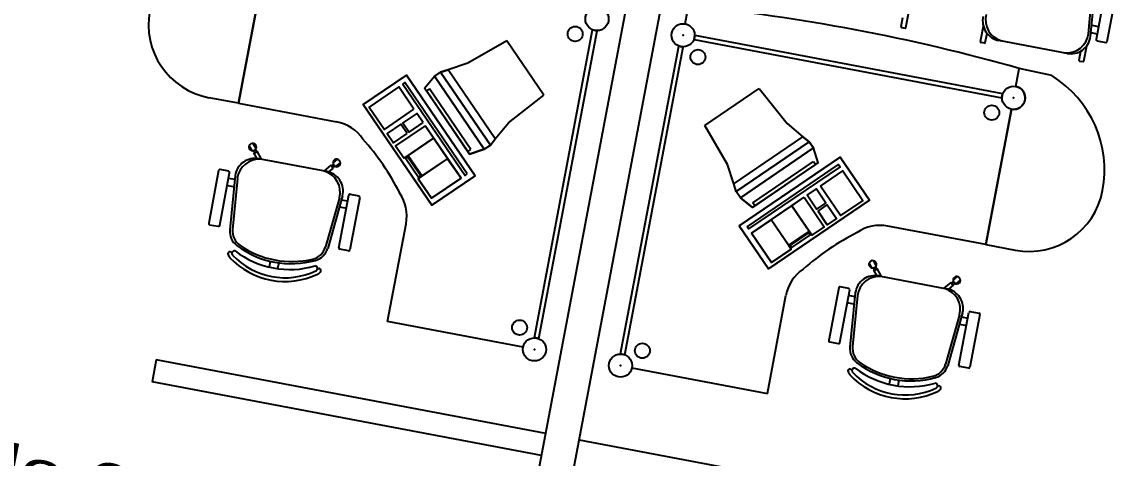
# Model space of a CAD drawing. Header units: inches. Extents: x -18604 to 2753, y -9056 to 3482.
# Drawn here: x 1390.2 to 1873.6, y -4934.7 to -4742.1 of the extents above; entities that cross this region are included whole.
import ezdxf
from ezdxf.enums import TextEntityAlignment as Align

# ---------------------------------------------------------------- set-up
doc = ezdxf.new("R2010")
doc.units = ezdxf.units.IN
for name, color, linetype in [('ESPECARQ', 2, 'Continuous'), ('MOVEIS', 2, 'Continuous'), ('Parede Baixo', 4, 'Continuous'), ('TEXTO', 2, 'Continuous')]:
    doc.layers.add(name, color=color, linetype=linetype)
doc.styles.add('REGUA100', font='GOTHIC.TTF', dxfattribs={"width": 1.4})
doc.styles.add('REGUA60', font='GOTHIC.TTF', dxfattribs={"width": 1.4})

# ---------------------------------------------------------------- blocks, each defined once
blk = doc.blocks.new('INDUNI1')
at = {"color": 0, "style": 'REGUA100', "width": 1.4, "flags": 8}
for tag, p in [('NOME1', (0, 0)), ('NOME2', (0, -4.286))]:
    blk.add_attdef(tag, text='', height=2.5, dxfattribs=at).set_placement(p, align=Align.CENTER)
at = {"layer": 'ESPECARQ', "style": 'REGUA60', "width": 1.4}
blk.add_attdef('AREA', text='', height=1.5, dxfattribs=at).set_placement((0, -7.813), align=Align.CENTER)
at = {"layer": 'ESPECARQ', "style": 'REGUA60', "width": 1.4, "flags": 8}
for tag, p in [('PISO', (0, -10.313)), ('REVPAR', (0, -12.813)), ('PEDIR', (0, -15.313))]:
    blk.add_attdef(tag, text='', height=1.5, dxfattribs=at).set_placement(p, align=Align.CENTER)

msp = doc.modelspace()

# ---------------------------------------------------------------- linework, layer by layer
at = {"layer": 'MOVEIS'}
for p, q in [((1497.19, -4718.21, -1817.95), (1485.87, -4778.04, -1817.95)), ((1485.87, -4778.04, -1817.95), (1497.19, -4718.21, -1817.95)), ((1860.97, -4747.29, -1817.95), (1863.1, -4724.78, -1817.95)), ((1861.9, -4748.58, -1817.95), (1864.25, -4724.54, -1817.95)), ((1868.76, -4726.55, -1817.95), (1864.36, -4749.79, -1817.95)), ((1869.23, -4750.71, -1817.95), (1873.62, -4727.47, -1817.95)), ((1682.99, -4742.96, -1817.95), (1684.49, -4735.01, -1817.95)), ((1778.28, -4744.1, -1817.95), (1779.03, -4740.11, -1817.95)), ((1780.44, -4744.51, -1817.95), (1781.72, -4737.72, -1817.95)), ((1616.42, -4881.5, -1817.95), (1642.13, -4745.64, -1817.95)), ((1616.42, -4881.5, -1817.95), (1642.13, -4745.64, -1817.95)), ((1618.37, -4881.87, -1817.95), (1644.07, -4746.01, -1817.95)), ((1618.37, -4881.87, -1817.95), (1644.07, -4746.01, -1817.95)), ((1644.07, -4746.01, -1817.95), (1642.13, -4745.64, -1817.95)), ((1642.13, -4745.64, -1817.95), (1644.07, -4746.01, -1817.95)), ((1778.54, -4744.49, -1817.95), (1780.05, -4744.78, -1817.95)), ((1813.29, -4750.73, -1817.95), (1814.58, -4743.93, -1817.95)), ((1815.46, -4751.14, -1817.95), (1816.21, -4747.15, -1817.95)), ((1862.01, -4746.76, -1817.95), (1864.83, -4747.3, -1817.95)), ((1862.47, -4743.49, -1817.95), (1865.45, -4744.06, -1817.95)), ((1604.2, -4750.39, -1819.05), (1587.04, -4760.36, -1819.05)), ((1620.56, -4774.38, -1819.05), (1604.2, -4750.39, -1819.05)), ((1686.88, -4749.91, -1817.95), (1687.24, -4747.96, -1817.95)), ((1687.24, -4747.96, -1817.95), (1686.88, -4749.91, -1817.95)), ((1686.88, -4749.91, -1817.95), (1822.74, -4775.61, -1817.95)), ((1686.88, -4749.91, -1817.95), (1822.74, -4775.61, -1817.95)), ((1687.24, -4747.96, -1817.95), (1823.1, -4773.66, -1817.95)), ((1687.24, -4747.96, -1817.95), (1823.1, -4773.66, -1817.95)), ((1815.07, -4751.4, -1817.95), (1813.56, -4751.11, -1817.95)), ((1851.55, -4755.98, -1817.95), (1821.44, -4750.28, -1817.95)), ((1864.8, -4750.43, -1817.95), (1868.58, -4751.15, -1817.95)), ((1654.41, -4888.68, -1817.95), (1680.11, -4752.82, -1817.95)), ((1654.41, -4888.68, -1817.95), (1680.11, -4752.82, -1817.95)), ((1656.35, -4889.05, -1817.95), (1682.06, -4753.19, -1817.95)), ((1656.35, -4889.05, -1817.95), (1682.06, -4753.19, -1817.95)), ((1680.11, -4752.82, -1817.95), (1682.06, -4753.19, -1817.95)), ((1682.06, -4753.19, -1817.95), (1680.11, -4752.82, -1817.95)), ((1856.81, -4758.96, -1817.95), (1857.56, -4754.97, -1817.95)), ((1858.97, -4759.37, -1817.95), (1860.25, -4752.58, -1817.95)), ((1587.04, -4760.36, -1819.05), (1578.37, -4763.28, -1816.85)), ((1857.07, -4759.35, -1817.95), (1858.58, -4759.63, -1817.95)), ((1540.83, -4778.55, -1815.75), (1559.92, -4765.54, -1815.75)), ((1559.92, -4765.54, -1815.75), (1590.28, -4810.08, -1815.75)), ((1567.93, -4771.39, -1815.75), (1572.3, -4766.08, -1815.75)), ((1575.03, -4764.23, -1816.85), (1572.3, -4766.08, -1815.75)), ((1572.3, -4766.08, -1815.75), (1575.03, -4764.23, -1815.75)), ((1572.3, -4766.08, -1815.75), (1594.3, -4798.35, -1815.75)), ((1594.3, -4798.35, -1815.75), (1572.3, -4766.08, -1815.75)), ((1578.37, -4763.28, -1816.85), (1575.03, -4764.23, -1816.85)), ((1575.03, -4764.23, -1816.85), (1578.37, -4763.28, -1816.85)), ((1597.03, -4796.49, -1816.85), (1575.03, -4764.23, -1816.85)), ((1597.03, -4796.49, -1815.75), (1575.03, -4764.23, -1815.75)), ((1828.9, -4770.56, -1817.95), (1830.4, -4762.62, -1817.95)), ((1828.9, -4770.56, -1817.95), (1830.4, -4762.62, -1817.95)), ((1844.82, -4765.82, -1817.95), (1830.4, -4762.62, -1817.95)), ((1556.52, -4770.78, -1815.75), (1543.47, -4779.67, -1815.75)), ((1563.24, -4780.64, -1815.75), (1556.52, -4770.78, -1815.75)), ((1559.26, -4768.91, -1815.75), (1558.35, -4769.53, -1815.75)), ((1558.35, -4769.53, -1815.75), (1585.85, -4809.86, -1815.75)), ((1586.76, -4809.24, -1815.75), (1559.26, -4768.91, -1815.75)), ((1577.85, -4785.93, -1815.75), (1567.93, -4771.39, -1815.75)), ((1691.63, -4787.83, -1819.05), (1715.62, -4771.47, -1819.05)), ((1715.62, -4771.47, -1819.05), (1727.96, -4787.02, -1819.05)), ((1485.87, -4778.04, -1817.95), (1472.9, -4775.58, -1817.95)), ((1570.08, -4771.61, -1815.75), (1568.72, -4772.54, -1815.75)), ((1586.98, -4799.33, -1815.75), (1568.72, -4772.54, -1815.75)), ((1579.87, -4788.9, -1810.25), (1569.49, -4773.68, -1810.25)), ((1588.34, -4798.4, -1815.75), (1570.08, -4771.61, -1815.75)), ((1605.01, -4786.72, -1819.05), (1620.56, -4774.38, -1819.05)), ((1822.74, -4775.61, -1817.95), (1823.1, -4773.66, -1817.95)), ((1823.1, -4773.66, -1817.95), (1822.74, -4775.61, -1817.95)), ((1485.87, -4778.04, -1817.95), (1529.1, -4786.22, -1817.95)), ((1540.83, -4778.55, -1815.75), (1540.83, -4778.55, -1817.95)), ((1571.2, -4823.09, -1817.95), (1540.83, -4778.55, -1817.95)), ((1571.2, -4823.09, -1815.75), (1540.83, -4778.55, -1815.75)), ((1543.47, -4779.67, -1815.75), (1550.2, -4789.54, -1815.75)), ((1550.2, -4789.54, -1815.75), (1563.24, -4780.64, -1815.75)), ((1827, -4780.61, -1817.95), (1815.68, -4840.44, -1817.95)), ((1815.68, -4840.44, -1817.95), (1827, -4780.61, -1817.95)), ((1564.48, -4782.46, -1815.75), (1558.34, -4786.65, -1815.75)), ((1567.27, -4786.55, -1815.75), (1564.48, -4782.46, -1815.75)), ((1577.85, -4785.93, -1815.75), (1587.76, -4800.48, -1815.75)), ((1583.92, -4783.13, -1815.75), (1594.3, -4798.35, -1815.75)), ((1557.43, -4787.27, -1815.75), (1551.44, -4791.35, -1815.75)), ((1568.2, -4787.91, -1815.75), (1555.15, -4796.81, -1815.75)), ((1560.22, -4791.36, -1815.75), (1557.43, -4787.27, -1815.75)), ((1558.34, -4786.65, -1815.75), (1561.12, -4790.74, -1815.75)), ((1561.12, -4790.74, -1815.75), (1567.27, -4786.55, -1815.75)), ((1584.02, -4811.11, -1815.75), (1568.2, -4787.91, -1815.75)), ((1599.13, -4793.72, -1816.85), (1605.01, -4786.72, -1819.05)), ((1701.6, -4804.99, -1819.05), (1691.63, -4787.83, -1819.05)), ((1727.96, -4787.02, -1819.05), (1734.96, -4792.9, -1816.85)), ((1551.44, -4791.35, -1815.75), (1554.22, -4795.44, -1815.75)), ((1554.22, -4795.44, -1815.75), (1560.22, -4791.36, -1815.75)), ((1597.03, -4796.49, -1816.85), (1599.13, -4793.72, -1816.85)), ((1597.03, -4796.49, -1816.85), (1599.13, -4793.72, -1816.85)), ((1705.46, -4817.01, -1816.85), (1737.73, -4795.01, -1816.85)), ((1705.46, -4817.01, -1815.75), (1737.73, -4795.01, -1815.75)), ((1734.96, -4792.9, -1816.85), (1737.73, -4795.01, -1816.85)), ((1737.73, -4795.01, -1816.85), (1734.96, -4792.9, -1816.85)), ((1737.73, -4795.01, -1816.85), (1739.59, -4797.73, -1815.75)), ((1739.59, -4797.73, -1815.75), (1737.73, -4795.01, -1815.75)), ((1491.77, -4798.99, -1817.95), (1490.52, -4796.75, -1817.95)), ((1493.59, -4797.98, -1817.95), (1492.34, -4795.74, -1817.95)), ((1492.53, -4799.95, -1817.95), (1492.72, -4799.85, -1817.95)), ((1493.86, -4802.33, -1817.95), (1492.53, -4799.95, -1817.95)), ((1493.79, -4799.25, -1817.95), (1493.98, -4799.15, -1817.95)), ((1495.97, -4802.73, -1817.95), (1493.98, -4799.15, -1817.95)), ((1555.15, -4796.81, -1815.75), (1558.87, -4802.26, -1815.75)), ((1586.98, -4799.33, -1815.75), (1588.34, -4798.4, -1815.75)), ((1586.98, -4799.33, -1815.75), (1586.98, -4799.33, -1815.75)), ((1586.98, -4799.33, -1815.75), (1586.98, -4799.33, -1815.75)), ((1587.76, -4800.48, -1815.75), (1594.3, -4798.35, -1815.75)), ((1594.3, -4798.35, -1815.75), (1597.03, -4796.49, -1816.85)), ((1594.3, -4798.35, -1815.75), (1597.03, -4796.49, -1815.75)), ((1739.59, -4797.73, -1815.75), (1707.32, -4819.73, -1815.75)), ((1707.32, -4819.73, -1815.75), (1739.59, -4797.73, -1815.75)), ((1741.72, -4804.27, -1815.75), (1739.59, -4797.73, -1815.75)), ((1524.82, -4808.19, -1817.95), (1494.71, -4802.49, -1817.95)), ((1527.51, -4804.4, -1817.95), (1529.49, -4802.77, -1817.95)), ((1528.83, -4806, -1817.95), (1530.81, -4804.37, -1817.95)), ((1558.87, -4802.26, -1815.75), (1560.69, -4801.02, -1815.75)), ((1560.55, -4801.78, -1815.75), (1559.64, -4802.4, -1815.75)), ((1559.64, -4802.4, -1815.75), (1565.21, -4810.58, -1815.75)), ((1566.12, -4809.96, -1815.75), (1560.55, -4801.78, -1815.75)), ((1560.69, -4801.02, -1815.75), (1566.89, -4810.11, -1815.75)), ((1704.51, -4813.66, -1816.85), (1701.6, -4804.99, -1819.05)), ((1751.31, -4801.75, -1815.75), (1706.78, -4832.12, -1815.75)), ((1710.36, -4832.62, -1815.75), (1750.69, -4805.13, -1815.75)), ((1712.85, -4821.95, -1815.75), (1739.64, -4803.69, -1815.75)), ((1713.78, -4823.32, -1815.75), (1740.57, -4805.06, -1815.75)), ((1727.17, -4814.19, -1815.75), (1741.72, -4804.27, -1815.75)), ((1739.64, -4803.69, -1815.75), (1740.57, -4805.06, -1815.75)), ((1750.69, -4805.13, -1815.75), (1751.31, -4806.03, -1815.75)), ((1764.33, -4820.84, -1815.75), (1751.31, -4801.75, -1815.75)), ((1477.03, -4807.77, -1817.95), (1472.63, -4831, -1817.95)), ((1477.5, -4831.92, -1817.95), (1481.89, -4808.69, -1817.95)), ((1481.46, -4808.04, -1817.95), (1477.67, -4807.33, -1817.95)), ((1484.36, -4809.89, -1817.95), (1482.01, -4833.93, -1817.95)), ((1523.56, -4807.95, -1817.95), (1526.72, -4805.35, -1817.95)), ((1525.67, -4808.35, -1817.95), (1527.77, -4806.62, -1817.95)), ((1526.86, -4805.51, -1817.95), (1526.72, -4805.35, -1817.95)), ((1527.77, -4806.62, -1817.95), (1527.64, -4806.46, -1817.95)), ((1566.89, -4810.11, -1815.75), (1565.07, -4811.35, -1815.75)), ((1565.21, -4810.58, -1815.75), (1566.12, -4809.96, -1815.75)), ((1590.28, -4810.08, -1815.75), (1571.2, -4823.09, -1815.75)), ((1585.85, -4809.86, -1815.75), (1586.76, -4809.24, -1815.75)), ((1722.55, -4809.35, -1815.75), (1707.32, -4819.73, -1815.75)), ((1751.31, -4806.03, -1815.75), (1710.98, -4833.53, -1815.75)), ((1724.21, -4816.21, -1810.25), (1739.43, -4805.83, -1810.25)), ((1742.7, -4814.59, -1815.75), (1752.56, -4807.87, -1815.75)), ((1752.56, -4807.87, -1815.75), (1761.46, -4820.92, -1815.75)), ((1483.78, -4814.98, -1817.95), (1480.81, -4814.42, -1817.95)), ((1484.25, -4811.71, -1817.95), (1481.42, -4811.18, -1817.95)), ((1485.29, -4811.19, -1817.95), (1483.15, -4833.7, -1817.95)), ((1565.07, -4811.35, -1815.75), (1570.97, -4820, -1815.75)), ((1570.97, -4820, -1815.75), (1584.02, -4811.11, -1815.75)), ((1705.46, -4817.01, -1816.85), (1704.51, -4813.66, -1816.85)), ((1705.46, -4817.01, -1816.85), (1704.51, -4813.66, -1816.85)), ((1727.17, -4814.19, -1815.75), (1712.63, -4824.1, -1815.75)), ((1751.6, -4827.64, -1815.75), (1742.7, -4814.59, -1815.75)), ((1530.41, -4819.73, -1817.95), (1524.18, -4841.46, -1817.95)), ((1531.75, -4818.86, -1817.95), (1525.16, -4842.1, -1817.95)), ((1530.09, -4841.87, -1817.95), (1534.48, -4818.64, -1817.95)), ((1539.35, -4819.56, -1817.95), (1534.95, -4842.79, -1817.95)), ((1535.13, -4818.2, -1817.95), (1538.91, -4818.91, -1817.95)), ((1707.32, -4819.73, -1815.75), (1705.46, -4817.01, -1816.85)), ((1707.32, -4819.73, -1815.75), (1705.46, -4817.01, -1815.75)), ((1712.63, -4824.1, -1815.75), (1707.32, -4819.73, -1815.75)), ((1712.23, -4835.37, -1815.75), (1735.43, -4819.55, -1815.75)), ((1735.43, -4819.55, -1815.75), (1744.33, -4832.6, -1815.75)), ((1736.79, -4818.62, -1815.75), (1740.88, -4815.83, -1815.75)), ((1740.99, -4824.77, -1815.75), (1736.79, -4818.62, -1815.75)), ((1740.88, -4815.83, -1815.75), (1745.08, -4821.98, -1815.75)), ((1530.43, -4823.81, -1817.95), (1533.4, -4824.37, -1817.95)), ((1531.19, -4820.59, -1817.95), (1534.01, -4821.13, -1817.95)), ((1571.2, -4823.09, -1815.75), (1571.2, -4823.09, -1817.95)), ((1713.78, -4823.32, -1815.75), (1712.85, -4821.95, -1815.75)), ((1713.78, -4823.32, -1815.75), (1713.78, -4823.32, -1815.75)), ((1713.78, -4823.32, -1815.75), (1713.78, -4823.32, -1815.75)), ((1719.79, -4851.2, -1817.95), (1764.33, -4820.84, -1817.95)), ((1719.79, -4851.2, -1815.75), (1764.33, -4820.84, -1815.75)), ((1745.08, -4821.98, -1815.75), (1740.99, -4824.77, -1815.75)), ((1741.61, -4825.68, -1815.75), (1745.7, -4822.89, -1815.75)), ((1745.7, -4822.89, -1815.75), (1749.78, -4828.88, -1815.75)), ((1761.46, -4820.92, -1815.75), (1751.6, -4827.64, -1815.75)), ((1764.33, -4820.84, -1815.75), (1764.33, -4820.84, -1817.95)), ((1745.69, -4831.67, -1815.75), (1741.61, -4825.68, -1815.75)), ((1749.78, -4828.88, -1815.75), (1745.69, -4831.67, -1815.75)), ((1473.07, -4831.65, -1817.95), (1476.86, -4832.36, -1817.95)), ((1551.6, -4874.44, -1817.95), (1559.78, -4831.2, -1817.95)), ((1706.78, -4832.12, -1815.75), (1719.79, -4851.2, -1815.75)), ((1710.98, -4833.53, -1815.75), (1710.36, -4832.62, -1815.75)), ((1744.33, -4832.6, -1815.75), (1738.87, -4836.32, -1815.75)), ((1815.68, -4840.44, -1817.95), (1772.44, -4832.26, -1817.95)), ((1721.13, -4848.41, -1815.75), (1712.23, -4835.37, -1815.75)), ((1737.63, -4834.5, -1815.75), (1728.55, -4840.69, -1815.75)), ((1729.31, -4840.84, -1815.75), (1737.49, -4835.26, -1815.75)), ((1738.11, -4836.17, -1815.75), (1729.93, -4841.75, -1815.75)), ((1737.49, -4835.26, -1815.75), (1738.11, -4836.17, -1815.75)), ((1738.87, -4836.32, -1815.75), (1737.63, -4834.5, -1815.75)), ((1534.31, -4843.23, -1817.95), (1530.53, -4842.52, -1817.95)), ((1729.79, -4842.51, -1815.75), (1721.13, -4848.41, -1815.75)), ((1728.55, -4840.69, -1815.75), (1729.79, -4842.51, -1815.75)), ((1729.93, -4841.75, -1815.75), (1729.31, -4840.84, -1815.75)), ((1815.68, -4840.44, -1817.95), (1828.65, -4842.89, -1817.95)), ((1499.77, -4847.79, -1817.95), (1499.29, -4850.33, -1817.95)), ((1503.56, -4848.51, -1817.95), (1503.07, -4851.05, -1817.95)), ((1765.47, -4850.77, -1817.95), (1764.22, -4848.53, -1817.95)), ((1767.28, -4849.76, -1817.95), (1766.03, -4847.52, -1817.95)), ((1719.79, -4851.2, -1815.75), (1719.79, -4851.2, -1817.95)), ((1766.23, -4851.74, -1817.95), (1766.42, -4851.63, -1817.95)), ((1767.56, -4854.12, -1817.95), (1766.23, -4851.74, -1817.95)), ((1767.49, -4851.04, -1817.95), (1767.67, -4850.93, -1817.95)), ((1769.67, -4854.52, -1817.95), (1767.67, -4850.93, -1817.95)), ((1768.41, -4854.28, -1817.95), (1798.52, -4859.97, -1817.95)), ((1797.25, -4859.74, -1817.95), (1800.42, -4857.13, -1817.95)), ((1799.37, -4860.13, -1817.95), (1801.47, -4858.4, -1817.95)), ((1800.55, -4857.29, -1817.95), (1800.42, -4857.13, -1817.95)), ((1801.21, -4856.18, -1817.95), (1803.19, -4854.55, -1817.95)), ((1801.47, -4858.4, -1817.95), (1801.34, -4858.24, -1817.95)), ((1802.53, -4857.78, -1817.95), (1804.51, -4856.15, -1817.95)), ((1719.28, -4906.16, -1817.95), (1727.46, -4862.93, -1817.95)), ((1750.73, -4859.55, -1817.95), (1746.33, -4882.79, -1817.95)), ((1751.2, -4883.71, -1817.95), (1755.59, -4860.47, -1817.95)), ((1755.15, -4859.83, -1817.95), (1751.37, -4859.11, -1817.95)), ((1757.95, -4863.49, -1817.95), (1755.12, -4862.96, -1817.95)), ((1758.06, -4861.68, -1817.95), (1755.71, -4885.72, -1817.95)), ((1758.99, -4862.97, -1817.95), (1756.85, -4885.48, -1817.95)), ((1757.48, -4866.76, -1817.95), (1754.51, -4866.2, -1817.95)), ((1804.11, -4871.51, -1817.95), (1797.87, -4893.24, -1817.95)), ((1805.45, -4870.64, -1817.95), (1798.85, -4893.88, -1817.95)), ((1803.79, -4893.66, -1817.95), (1808.18, -4870.42, -1817.95)), ((1804.88, -4872.37, -1817.95), (1807.71, -4872.91, -1817.95)), ((1813.05, -4871.34, -1817.95), (1808.65, -4894.58, -1817.95)), ((1808.83, -4869.98, -1817.95), (1812.61, -4870.7, -1817.95)), ((1611.42, -4885.76, -1817.95), (1551.6, -4874.44, -1817.95)), ((1804.13, -4875.59, -1817.95), (1807.1, -4876.15, -1817.95)), ((1618.37, -4881.87, -1817.95), (1616.42, -4881.5, -1817.95)), ((1616.42, -4881.5, -1817.95), (1618.37, -4881.87, -1817.95)), ((1746.77, -4883.43, -1817.95), (1750.55, -4884.15, -1817.95)), ((1654.41, -4888.68, -1817.95), (1656.35, -4889.05, -1817.95)), ((1656.35, -4889.05, -1817.95), (1654.41, -4888.68, -1817.95)), ((1659.45, -4894.84, -1817.95), (1719.28, -4906.16, -1817.95)), ((1808.01, -4895.02, -1817.95), (1804.22, -4894.3, -1817.95)), ((1773.47, -4899.58, -1817.95), (1772.99, -4902.12, -1817.95)), ((1777.25, -4900.29, -1817.95), (1776.77, -4902.83, -1817.95))]:
    msp.add_line(p, q, dxfattribs=at)
at = {"layer": 'MOVEIS', "extrusion": (-0.826234, -0.563328, 0)}
for p, q in [((1575.03, -4764.23, -1815.75), (1575.03, -4764.23, -1816.85)), ((1597.03, -4796.49, -1815.75), (1597.03, -4796.49, -1816.85))]:
    msp.add_line(p, q, dxfattribs=at)
at = {"layer": 'MOVEIS', "extrusion": (0.563328, -0.826234, 0)}
for p, q in [((1737.73, -4795.01, -1815.75), (1737.73, -4795.01, -1816.85)), ((1705.46, -4817.01, -1815.75), (1705.46, -4817.01, -1816.85))]:
    msp.add_line(p, q, dxfattribs=at)
at = {"layer": 'MOVEIS'}
for centre, radius in [((1644.05, -4740.8, -1817.95), 5.12), ((1644.05, -4740.8, -1817.95), 5.12), ((1644.05, -4740.8, -1817.95), 5.12), ((1644.05, -4740.8, -1817.95), 5.12), ((1634.41, -4747.37, -1817.95), 3.3), ((1682.03, -4747.98, -1817.95), 5.12), ((1682.03, -4747.98, -1817.95), 5.12), ((1682.03, -4747.98, -1817.95), 5.12), ((1682.03, -4747.98, -1817.95), 5.12), ((1688.61, -4757.62, -1817.95), 3.3), ((1827.95, -4775.59, -1817.95), 5.12), ((1827.95, -4775.59, -1817.95), 5.12), ((1818.31, -4782.16, -1817.95), 3.3), ((1493.03, -4799.15, -1817.95), 0.55), ((1527.6, -4805.69, -1817.95), 0.55), ((1766.73, -4850.94, -1817.95), 0.55), ((1801.3, -4857.48, -1817.95), 0.55), ((1609.87, -4877.07, -1817.95), 3.3), ((1616.45, -4886.71, -1817.95), 5.12), ((1616.45, -4886.71, -1817.95), 5.12), ((1664.07, -4887.32, -1817.95), 3.3), ((1654.43, -4893.89, -1817.95), 5.12), ((1654.43, -4893.89, -1817.95), 5.12)]:
    msp.add_circle(centre, radius, dxfattribs=at)
for centre, radius, start, end in [((1479.04, -4743.16, -1817.95), 33, 169.2862, 259.2862), ((1602.46, -5567.95, -1817.95), 836.96, 74.19664, 84.37586), ((1823.08, -4741.64, -1817.95), 8.8, 166.717, 259.2862), ((1825.32, -4741.1, -1817.95), 9.76, 166.034, 253.6938), ((1778.6, -4744.17, -1817.95), 0.33, 169.2862, 259.2862), ((1780.11, -4744.45, -1817.95), 0.33, 259.2862, 349.2862), ((1851.3, -4746.02, -1817.95), 9.76, 264.8787, 352.5385), ((1813.62, -4750.79, -1817.95), 0.33, 169.2862, 259.2862), ((1815.13, -4751.08, -1817.95), 0.33, 259.2862, 349.2862), ((1853.19, -4747.33, -1817.95), 8.8, 259.2862, 351.8555), ((1864.9, -4749.89, -1817.95), 0.55, 169.2862, 259.2862), ((1868.69, -4750.61, -1817.95), 0.55, 259.2862, 349.2862), ((1857.13, -4759.02, -1817.95), 0.33, 169.2862, 259.2862), ((1858.64, -4759.31, -1817.95), 0.33, 259.2862, 349.2862), ((1819.07, -4807.49, -1817.95), 48.99, 349.2862, 58.281), ((1827.95, -4775.59, -1817.95), 5.12, 259.2862, 79.2862), ((1525.73, -4804.05, -1817.95), 18.15, 34.2862, 79.2862), ((1455.45, -4869.39, -1817.95), 113.94, 34.2862, 41.5418), ((1492.05, -4797.36, -1817.95), 1.65, 310.7499, 286.5701), ((1492.99, -4799.07, -1817.95), 0.825, 250.9268, 347.3062), ((1493.07, -4811.14, -1817.95), 8.8, 79.2862, 171.8555), ((1494.96, -4812.46, -1817.95), 9.76, 84.8787, 172.5385), ((1529.16, -4804.38, -1817.95), 1.65, 232.0024, 207.8226), ((1455.45, -4869.39, -1817.95), 113.94, 27.0307, 34.2862), ((1477.57, -4807.87, -1817.95), 0.55, 79.2862, 169.2862), ((1481.35, -4808.58, -1817.95), 0.55, 349.2862, 79.2862), ((1520.94, -4817.37, -1817.95), 9.76, 346.034, 73.6938), ((1523.18, -4816.84, -1817.95), 8.8, 346.717, 79.2862), ((1527.67, -4805.63, -1817.95), 0.825, 171.2663, 267.6457), ((1535.03, -4818.74, -1817.95), 0.55, 79.2862, 169.2862), ((1538.81, -4819.45, -1817.95), 0.55, 349.2862, 79.2862), ((1541.94, -4827.83, -1817.95), 18.15, 349.2862, 34.2862), ((1834.78, -4810.47, -1817.95), 33, 259.2862, 349.2862), ((1473.17, -4831.11, -1817.95), 0.55, 169.2862, 259.2862), ((1476.96, -4831.82, -1817.95), 0.55, 259.2862, 349.2862), ((1489.67, -4834.68, -1817.95), 7.7, 174.4075, 232.891), ((1490.82, -4834.42, -1817.95), 7.7, 174.5861, 235.0223), ((1769.07, -4850.09, -1817.95), 18.15, 79.2862, 124.2862), ((1810.63, -4936.59, -1817.95), 113.94, 117.0307, 124.2862), ((1482, -4844.44, -1817.95), 0.86, 19.0971, 214.6118), ((1483.96, -4844.24, -1817.95), 1.1, 69.6157, 194.4317), ((1483.96, -4844.24, -1817.95), 1.1, 69.6157, 194.4317), ((1508.58, -4811.59, -1817.95), 39.84, 232.5237, 286.0488), ((1508.58, -4811.59, -1817.95), 39.84, 232.5237, 286.0488), ((1509.06, -4809.05, -1817.95), 39.84, 232.891, 285.6815), ((1509.24, -4808.09, -1817.95), 39.84, 235.0223, 283.5502), ((1516.77, -4839.33, -1817.95), 7.7, 283.5502, 343.9864), ((1517.75, -4839.99, -1817.95), 7.7, 285.6815, 344.165), ((1530.63, -4841.98, -1817.95), 0.55, 169.2862, 259.2862), ((1534.41, -4842.69, -1817.95), 0.55, 259.2862, 349.2862), ((1810.63, -4936.59, -1817.95), 113.94, 124.2862, 131.5418), ((1484.22, -4844.17, -1817.95), 3.03, 194.4317, 222.7434), ((1506.39, -4823.15, -1817.95), 33.58, 223.41, 295.1625), ((1484.22, -4844.17, -1817.95), 1.37, 194.4317, 222.4164), ((1484.22, -4844.17, -1817.95), 1.37, 194.4317, 222.4164), ((1506.39, -4823.15, -1817.95), 31.93, 223.4304, 295.1421), ((1506.39, -4823.15, -1817.95), 31.93, 223.4304, 295.1421), ((1765.75, -4849.15, -1817.95), 1.65, 310.7499, 286.5701), ((1519.57, -4850.98, -1817.95), 1.1, 324.1408, 88.9568), ((1519.57, -4850.98, -1817.95), 1.1, 324.1408, 88.9568), ((1519.35, -4850.82, -1817.95), 1.38, 296.1561, 324.1408), ((1519.35, -4850.82, -1817.95), 1.38, 296.1561, 324.1408), ((1521.32, -4851.88, -1817.95), 0.86, 303.9607, 139.4754), ((1519.35, -4850.82, -1817.95), 3.03, 295.8291, 324.1408), ((1745.29, -4866.3, -1817.95), 18.15, 124.2862, 169.2862), ((1766.69, -4850.86, -1817.95), 0.825, 250.9268, 347.3062), ((1766.77, -4862.92, -1817.95), 8.8, 79.2862, 171.8555), ((1768.66, -4864.24, -1817.95), 9.76, 84.8787, 172.5385), ((1801.37, -4857.42, -1817.95), 0.825, 171.2663, 267.6457), ((1802.86, -4856.17, -1817.95), 1.65, 232.0024, 207.8226), ((1751.27, -4859.65, -1817.95), 0.55, 79.2862, 169.2862), ((1755.05, -4860.37, -1817.95), 0.55, 349.2862, 79.2862), ((1794.64, -4869.15, -1817.95), 9.76, 346.034, 73.6938), ((1796.88, -4868.62, -1817.95), 8.8, 346.717, 79.2862), ((1808.72, -4870.52, -1817.95), 0.55, 79.2862, 169.2862), ((1812.51, -4871.24, -1817.95), 0.55, 349.2862, 79.2862), ((1746.87, -4882.89, -1817.95), 0.55, 169.2862, 259.2862), ((1750.66, -4883.61, -1817.95), 0.55, 259.2862, 349.2862), ((1763.37, -4886.47, -1817.95), 7.7, 174.4075, 232.891), ((1764.52, -4886.21, -1817.95), 7.7, 174.5861, 235.0223), ((1755.7, -4896.22, -1817.95), 0.86, 19.0971, 214.6118), ((1757.92, -4895.96, -1817.95), 3.03, 194.4317, 222.7434), ((1757.66, -4896.02, -1817.95), 1.1, 69.6157, 194.4317), ((1757.66, -4896.02, -1817.95), 1.1, 69.6157, 194.4317), ((1757.92, -4895.96, -1817.95), 1.38, 194.4317, 222.4164), ((1757.92, -4895.96, -1817.95), 1.37, 194.4317, 222.4164), ((1780.09, -4874.94, -1817.95), 31.93, 223.4304, 295.1421), ((1780.09, -4874.94, -1817.95), 31.93, 223.4304, 295.1421), ((1782.28, -4863.38, -1817.95), 39.84, 232.5237, 286.0488), ((1782.28, -4863.38, -1817.95), 39.84, 232.5237, 286.0488), ((1782.76, -4860.84, -1817.95), 39.84, 232.891, 285.6815), ((1782.94, -4859.87, -1817.95), 39.84, 235.0223, 283.5502), ((1790.47, -4891.12, -1817.95), 7.7, 283.5502, 343.9864), ((1791.45, -4891.78, -1817.95), 7.7, 285.6815, 344.165), ((1804.33, -4893.76, -1817.95), 0.55, 169.2862, 259.2862), ((1808.11, -4894.48, -1817.95), 0.55, 259.2862, 349.2862), ((1780.09, -4874.94, -1817.95), 33.58, 223.41, 295.1625), ((1793.27, -4902.76, -1817.95), 1.1, 324.1408, 88.9568), ((1793.27, -4902.76, -1817.95), 1.1, 324.1408, 88.9568), ((1793.05, -4902.6, -1817.95), 1.37, 296.1561, 324.1408), ((1793.05, -4902.6, -1817.95), 1.37, 296.1561, 324.1408), ((1795.02, -4903.66, -1817.95), 0.86, 303.9607, 139.4754), ((1793.05, -4902.6, -1817.95), 3.03, 295.8291, 324.1408)]:
    msp.add_arc(centre, radius, start, end, dxfattribs=at)
for p in [(1682.03, -4747.98, -1817.95), (1682.03, -4747.98, -1817.95), (1682.03, -4747.98, -1817.95), (1682.03, -4747.98, -1817.95), (1682.03, -4747.98, -1817.95), (1827.95, -4775.59, -1817.95), (1827.95, -4775.59, -1817.95), (1827.95, -4775.59, -1817.95), (1827.95, -4775.59, -1817.95), (1616.45, -4886.71, -1817.95), (1616.45, -4886.71, -1817.95), (1654.43, -4893.89, -1817.95), (1654.43, -4893.89, -1817.95)]:
    msp.add_point(p, dxfattribs=at)
for points in [[(1590.28, -4810.08, -1815.75), (1559.92, -4765.54, -1815.75), (1540.83, -4778.55, -1815.75), (1571.2, -4823.09, -1815.75)], [(1594.3, -4798.35, -1815.75), (1587.76, -4800.48, -1815.75), (1567.93, -4771.39, -1815.75), (1572.3, -4766.08, -1815.75)], [(1597.03, -4796.49, -1815.75), (1575.03, -4764.23, -1815.75), (1572.3, -4766.08, -1815.75), (1594.3, -4798.35, -1815.75)], [(1599.13, -4793.72, -1816.85), (1578.37, -4763.28, -1816.85), (1575.03, -4764.23, -1816.85), (1597.03, -4796.49, -1816.85)], [(1563.24, -4780.64, -1815.75), (1556.52, -4770.78, -1815.75), (1543.47, -4779.67, -1815.75), (1550.2, -4789.54, -1815.75)], [(1586.76, -4809.24, -1815.75), (1559.26, -4768.91, -1815.75), (1558.35, -4769.53, -1815.75), (1585.85, -4809.86, -1815.75)], [(1540.83, -4778.55, -1815.75), (1540.83, -4778.55, -1817.95), (1571.2, -4823.09, -1817.95), (1571.2, -4823.09, -1815.75)], [(1567.27, -4786.55, -1815.75), (1564.48, -4782.46, -1815.75), (1558.34, -4786.65, -1815.75), (1561.12, -4790.74, -1815.75)], [(1560.22, -4791.36, -1815.75), (1557.43, -4787.27, -1815.75), (1551.44, -4791.35, -1815.75), (1554.22, -4795.44, -1815.75)], [(1568.2, -4787.91, -1815.75), (1555.15, -4796.81, -1815.75), (1558.87, -4802.26, -1815.75), (1571.84, -4793.42, -1815.75)], [(1578.03, -4802.51, -1815.75), (1571.84, -4793.42, -1815.75), (1560.69, -4801.02, -1815.75), (1566.89, -4810.11, -1815.75)], [(1704.51, -4813.66, -1816.85), (1734.96, -4792.9, -1816.85), (1737.73, -4795.01, -1816.85), (1705.46, -4817.01, -1816.85)], [(1705.46, -4817.01, -1815.75), (1737.73, -4795.01, -1815.75), (1739.59, -4797.73, -1815.75), (1707.32, -4819.73, -1815.75)], [(1707.32, -4819.73, -1815.75), (1712.63, -4824.1, -1815.75), (1741.72, -4804.27, -1815.75), (1739.59, -4797.73, -1815.75)], [(1566.12, -4809.96, -1815.75), (1560.55, -4801.78, -1815.75), (1559.64, -4802.4, -1815.75), (1565.21, -4810.58, -1815.75)], [(1584.02, -4811.11, -1815.75), (1570.97, -4820, -1815.75), (1565.07, -4811.35, -1815.75), (1578.03, -4802.51, -1815.75)], [(1706.78, -4832.12, -1815.75), (1751.31, -4801.75, -1815.75), (1764.33, -4820.84, -1815.75), (1719.79, -4851.2, -1815.75)], [(1710.36, -4832.62, -1815.75), (1750.69, -4805.13, -1815.75), (1751.31, -4806.03, -1815.75), (1710.98, -4833.53, -1815.75)], [(1742.7, -4814.59, -1815.75), (1752.56, -4807.87, -1815.75), (1761.46, -4820.92, -1815.75), (1751.6, -4827.64, -1815.75)], [(1735.43, -4819.55, -1815.75), (1744.33, -4832.6, -1815.75), (1738.87, -4836.32, -1815.75), (1730.04, -4823.35, -1815.75)], [(1736.79, -4818.62, -1815.75), (1740.88, -4815.83, -1815.75), (1745.08, -4821.98, -1815.75), (1740.99, -4824.77, -1815.75)], [(1764.33, -4820.84, -1815.75), (1764.33, -4820.84, -1817.95), (1719.79, -4851.2, -1817.95), (1719.79, -4851.2, -1815.75)], [(1720.95, -4829.55, -1815.75), (1730.04, -4823.35, -1815.75), (1737.63, -4834.5, -1815.75), (1728.55, -4840.69, -1815.75)], [(1741.61, -4825.68, -1815.75), (1745.7, -4822.89, -1815.75), (1749.78, -4828.88, -1815.75), (1745.69, -4831.67, -1815.75)], [(1712.23, -4835.37, -1815.75), (1721.13, -4848.41, -1815.75), (1729.79, -4842.51, -1815.75), (1720.95, -4829.55, -1815.75)], [(1729.31, -4840.84, -1815.75), (1737.49, -4835.26, -1815.75), (1738.11, -4836.17, -1815.75), (1729.93, -4841.75, -1815.75)]]:
    msp.add_3dface(points, dxfattribs=at)
at = {"layer": 'Parede Baixo'}
for p, q in [((1559.19, -5252.98, -1754.51), (1686.53, -4579.92, -1754.51)), ((1573.92, -5255.76, -1754.51), (1701.27, -4582.71, -1754.51)), ((1449.51, -4891.28, -1754.51), (1447.65, -4901.11, -1754.51)), ((1621.46, -4923.82, -1754.51), (1449.51, -4891.28, -1754.51)), ((1619.6, -4933.64, -1754.51), (1447.65, -4901.11, -1754.51)), ((1636.2, -4926.6, -1754.51), (1808.15, -4959.14, -1754.51))]:
    msp.add_line(p, q, dxfattribs=at)

# ---------------------------------------------------------------- block references
at = {"layer": 'TEXTO'}
ref = msp.add_blockref('INDUNI1', (1364.6, -4943.87, -1817.95), dxfattribs=dict(at, xscale=7.499999999995258, yscale=7.499999999992724, zscale=7.5, rotation=349.2862480787863))
ref.add_attrib('NOME1', 'Módulo 6', dxfattribs={"layer": '0', "color": 0, "height": 18.75, "rotation": 349.2862, "style": 'REGUA100', "width": 1.4, "flags": 8}).set_placement((1364.6, -4943.87, -1817.95), align=Align.CENTER)
ref.add_attrib('NOME2', 'Piso Cerâmico', dxfattribs={"layer": '0', "color": 0, "height": 15, "rotation": 349.2862, "style": 'REGUA100', "width": 1.4, "flags": 8}).set_placement((1358.63, -4975.45, -1817.95), align=Align.CENTER)
ref.add_attrib('AREA', 'A: 00 m²', dxfattribs={"layer": 'ESPECARQ', "height": 11.25, "rotation": 349.2862, "style": 'REGUA60', "width": 1.4}).set_placement((1353.71, -5001.45, -1817.95), align=Align.CENTER)

doc.saveas('drawing.dxf')
